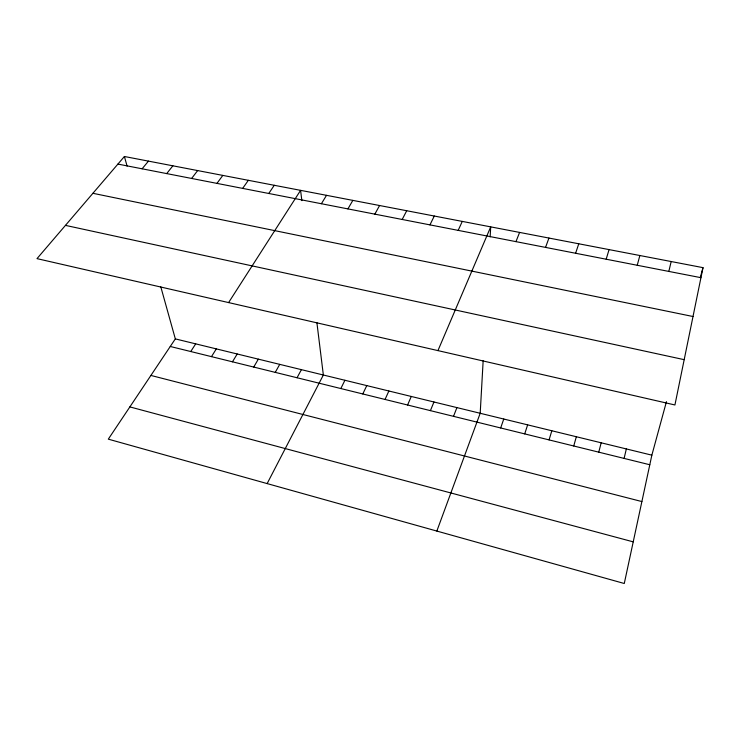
<?xml version="1.0" encoding="UTF-8"?>
<svg xmlns="http://www.w3.org/2000/svg" width="740" height="740" viewBox="0 0 740 740"><rect width="100%" height="100%" fill="white"/><g stroke="black" fill="none" stroke-linecap="round" stroke-linejoin="round"><path stroke-width="1.11" d="M483.155 360.769L480.195 413.281L436.841 531.061M490.148 236.865L490.713 226.865L437.941 350.612M703 267.649L674.926 404.974L37 258.63L124.403 156.501L703 267.649L700.355 277.352M666.453 401.644L651.857 455.165L624.273 583.499L108.308 439.153L175.334 338.892L160.802 286.843M624.098 458.411L626.345 448.94M668.831 271.414L671.171 261.535M598.752 452.159L601.176 442.798M637.242 265.262L639.86 255.522M573.74 445.989L576.34 436.739M606.18 259.213L609.066 249.602M549.062 439.902L551.827 430.763M524.706 433.899L527.639 424.862M575.609 253.256L578.763 243.784M500.666 427.97L503.764 419.034M545.547 247.4L548.941 238.058M453.518 416.343L456.922 407.601M515.956 241.638L519.6 232.416M430.403 410.635L433.954 401.996M407.583 405.011L411.274 396.464M385.05 399.452L388.879 390.998M458.171 230.381L462.278 221.408M362.794 393.957L366.772 385.605M429.959 224.886L434.288 216.034M340.825 388.546L344.923 380.277M267.14 483.59L323.352 375.014L316.896 322.64M402.19 219.475L406.723 210.733M297.045 377.742L301.411 369.658M374.838 214.147L379.583 205.517M275.252 372.368L279.739 364.367M347.911 208.902L352.851 200.383M253.728 367.059L258.334 359.15M232.471 361.814L237.198 353.988M321.391 203.731L326.525 195.323M211.474 356.643L216.321 348.901M228.595 302.586L300.588 190.347L301.855 200.633M190.744 351.528L195.702 343.869M268.759 193.482L274.272 185.287M242.664 188.395L248.344 180.31M216.95 183.381L222.814 175.408M191.632 178.451L197.663 170.57M166.694 173.595L172.883 165.806M142.117 168.803L148.463 161.117M117.91 164.086L700.947 277.676M92.907 193.297L693.01 316.517M65.462 225.376L684.186 359.668M175.334 338.892L651.857 455.165M170.265 346.477L649.794 464.748M150.904 375.439L641.885 501.563M129.861 406.907L633.218 541.856M124.403 156.501L127.095 166.121"/></g></svg>
